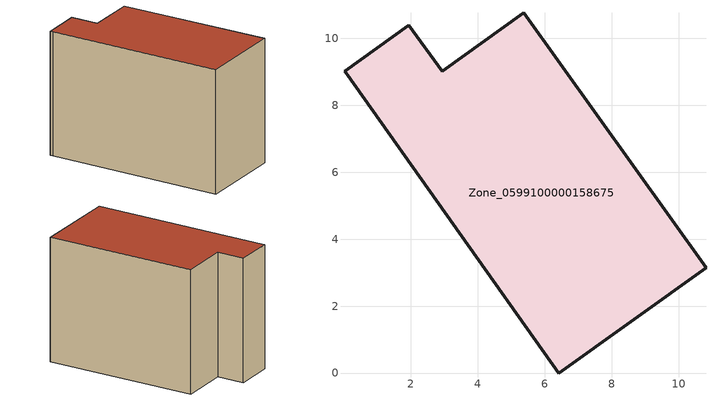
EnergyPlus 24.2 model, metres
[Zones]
Zone_0599100000158675
 floor ground (C_G): 0.02,9.02 1.94,10.39 2.93,9.02 5.37,10.76 10.81,3.14 6.42,0 0.11,8.89 z0
 wall outside (C_F): 10.81,3.14 5.37,10.76 2.93,9.02 1.94,10.39 0.02,9.02 0.11,8.89 6.42,0 10.81,3.14 z0:7.71
 roof outside (C_R): 1.94,10.39 0.02,9.02 0.11,8.89 6.42,0 10.81,3.14 5.37,10.76 2.93,9.02 z7.71
[BUILDING]
Pand.0599100000158675: North Axis=0; Terrain=City; Loads Convergence Tolerance Value=0.04; Temperature Convergence Tolerance Value=0.4; Solar Distribution=FullExterior; Maximum Number of Warmup Days=25; Minimum Number of Warmup Days=1
[Site:Location]
Rotterdam.The.Hague.AP_ZH_NLD Design_Conditions: Latitude=51.96; Longitude=4.45; Time Zone=1; Elevation=-4.5
[SITE:GROUNDTEMPERATURE:BUILDINGSURFACE]
18, 18, 18, 18, 18, 18, 18, 18, 18, 18, 18, 18
[MATERIAL] Thermal Absorptance=0.9; Solar Absorptance=0.7; Visible Absorptance=0.7
Name | Roughness | Thickness | Conductivity | Density | Specific Heat
G.TI.1975-1991 | MediumSmooth | 0.15 | 0.288461 | 540 | 1210
F.TI.1975-1991 | Rough | 0.3 | 0.230769 | 1920 | 840
R.TI.1975-1991 | MediumRough | 0.2 | 0.153846 | 1500 | 1000
[CONSTRUCTION]
C_G: G.TI.1975-1991
C_F: F.TI.1975-1991
C_R: R.TI.1975-1991
[ZONE]
Zone_0599100000158675: Type=1; Multiplier=1; Ceiling Height=Autocalculate; Volume=Autocalculate; Floor Area=autocalculate; Part of Total Floor Area=Yes
[ZONEINFILTRATION:DESIGNFLOWRATE]
Infil_Zone_0599100000158675: Zone or ZoneList or Space or SpaceList=Zone_0599100000158675; Schedule=AlwaysOn; Design Flow Rate Calculation Method=Flow/Area; Flow Rate per Floor Area=0.003; Constant Term Coefficient=1; Temperature Term Coefficient=0; Velocity Term Coefficient=0; Velocity Squared Term Coefficient=0
[HVACTEMPLATE:ZONE:IDEALLOADSAIRSYSTEM]
Zone_0599100000158675: Maximum Heating Supply Air Temperature=50; Minimum Cooling Supply Air Temperature=13; Maximum Heating Supply Air Humidity Ratio=0.0156; Minimum Cooling Supply Air Humidity Ratio=0.0077; Heating Limit=NoLimit; Cooling Limit=NoLimit; Dehumidification Control Type=ConstantSensibleHeatRatio; Cooling Sensible Heat Ratio=0.7; Dehumidification Setpoint=60; Humidification Control Type=None; Humidification Setpoint=30; Outdoor Air Method=None; Outdoor Air Flow Rate per Person=0.00944; Outdoor Air Flow Rate per Zone Floor Area=0; Outdoor Air Flow Rate per Zone=0; Demand Controlled Ventilation Type=None; Outdoor Air Economizer Type=NoEconomizer; Heat Recovery Type=None; Sensible Heat Recovery Effectiveness=0.7; Latent Heat Recovery Effectiveness=0.65
[ZONECONTROL:THERMOSTAT]
ThermostatControl_Zone_0599100000158675: Zone or ZoneList=Zone_0599100000158675; Control Type Schedule=DualSetpointControlType; Control 1=Thermostat_Zone_0599100000158675; Temperature Difference Between Cutout And Setpoint=0
[THERMOSTATSETPOINT:DUALSETPOINT]
Thermostat_Zone_0599100000158675: Heating Setpoint Temperature Schedule=HeatingSetpoint_Zone_0599100000158675; Cooling Setpoint Temperature Schedule=CoolingSetpoint_Zone_0599100000158675
[SCHEDULE:COMPACT]
HeatingSetpoint_Zone_0599100000158675: Through: 12/31, For: AllDays, Until: 24:00, 21
CoolingSetpoint_Zone_0599100000158675: Through: 12/31, For: AllDays, Until: 24:00, 24
DualSetpointControlType: Through: 12/31, For: AllDays, Until: 24:00, 4
AlwaysOn: Through: 12/31, For: AllDays, Until: 24:00, 1
